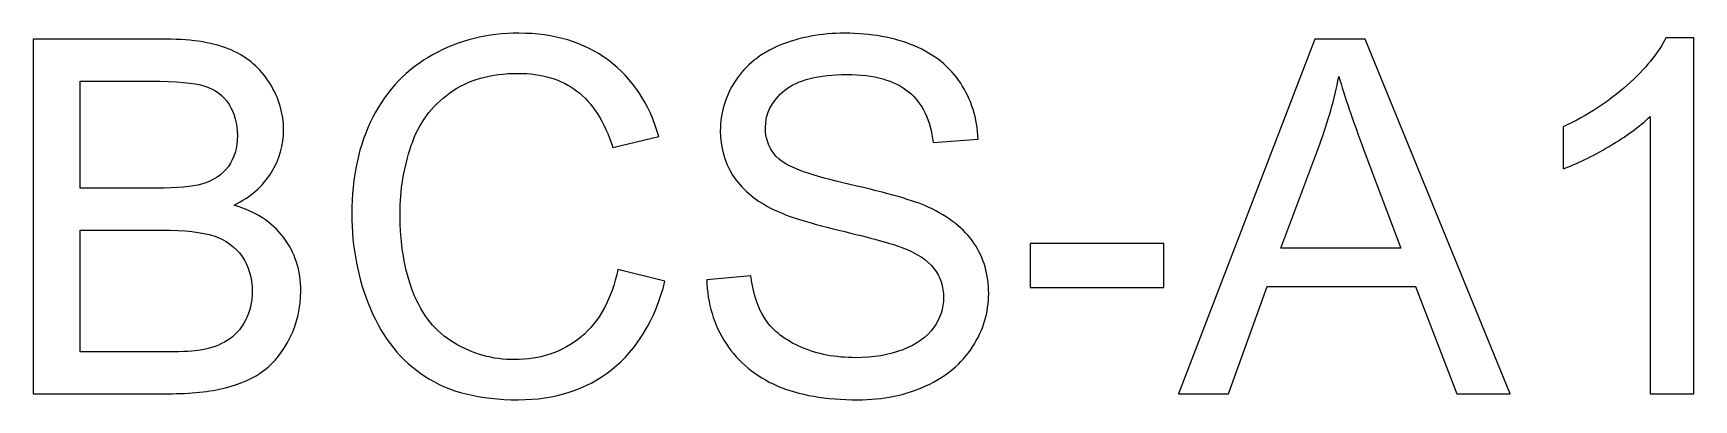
# Model space of a CAD drawing. Header units: centimetres. Extents: x -10.6 to 11.8, y -10.5 to 10.6.
# Drawn here: x -8.787 to -7.484, y -1.456 to -1.169 of the extents above; entities that cross this region are included whole.
import ezdxf

# ---------------------------------------------------------------- set-up
doc = ezdxf.new("R2010")
doc.units = ezdxf.units.CM
doc.header["$MEASUREMENT"] = 0
doc.layers.add('Livello 1', color=7, linetype='Continuous')

msp = doc.modelspace()

# ---------------------------------------------------------------- linework, layer by layer
at = {"layer": 'Livello 1', "color": 7}
for points, knots in [([(-8.328, -1.35418), (-8.328, -1.35418), (-8.29119, -1.36349), (-8.29119, -1.36349), (-8.29119, -1.36349), (-8.29889, -1.39363), (-8.3128, -1.41665), (-8.33278, -1.43257), (-8.33278, -1.43257), (-8.35283, -1.44841), (-8.37728, -1.4563), (-8.40625, -1.4563), (-8.40625, -1.4563), (-8.4362, -1.4563), (-8.46052, -1.45022), (-8.47927, -1.43806), (-8.47927, -1.43806), (-8.49803, -1.42584), (-8.51232, -1.40818), (-8.52209, -1.38509), (-8.52209, -1.38509), (-8.53186, -1.36194), (-8.53677, -1.3371), (-8.53677, -1.31058), (-8.53677, -1.31058), (-8.53677, -1.28167), (-8.53127, -1.25645), (-8.52021, -1.23491), (-8.52021, -1.23491), (-8.50915, -1.21338), (-8.49344, -1.19701), (-8.473, -1.18582), (-8.473, -1.18582), (-8.45263, -1.17463), (-8.43018, -1.16907), (-8.40567, -1.16907), (-8.40567, -1.16907), (-8.37786, -1.16907), (-8.35451, -1.17612), (-8.33556, -1.19029), (-8.33556, -1.19029), (-8.31661, -1.20445), (-8.30342, -1.22431), (-8.29598, -1.24998), (-8.29598, -1.24998), (-8.29598, -1.24998), (-8.33213, -1.25852), (-8.33213, -1.25852), (-8.33213, -1.25852), (-8.3386, -1.23828), (-8.34792, -1.22359), (-8.3602, -1.21435), (-8.3602, -1.21435), (-8.37243, -1.2051), (-8.38782, -1.20051), (-8.40645, -1.20051), (-8.40645, -1.20051), (-8.42779, -1.20051), (-8.44558, -1.20561), (-8.45994, -1.21583), (-8.45994, -1.21583), (-8.47429, -1.22612), (-8.48438, -1.23983), (-8.49014, -1.2571), (-8.49014, -1.2571), (-8.49596, -1.2743), (-8.49887, -1.29209), (-8.49887, -1.31039), (-8.49887, -1.31039), (-8.49887, -1.33406), (-8.49544, -1.35463), (-8.48859, -1.37229), (-8.48859, -1.37229), (-8.48167, -1.38988), (-8.471, -1.40307), (-8.45644, -1.4118), (-8.45644, -1.4118), (-8.44189, -1.42054), (-8.42617, -1.42487), (-8.40923, -1.42487), (-8.40923, -1.42487), (-8.38866, -1.42487), (-8.37126, -1.41892), (-8.35697, -1.40708), (-8.35697, -1.40708), (-8.34268, -1.39518), (-8.33304, -1.37753), (-8.328, -1.35418)], [0, 0, 0, 0, 0.0454545, 0.0454545, 0.0454545, 0.0454545, 0.0909091, 0.0909091, 0.0909091, 0.0909091, 0.1363636, 0.1363636, 0.1363636, 0.1363636, 0.1818182, 0.1818182, 0.1818182, 0.1818182, 0.2272727, 0.2272727, 0.2272727, 0.2272727, 0.2727273, 0.2727273, 0.2727273, 0.2727273, 0.3181818, 0.3181818, 0.3181818, 0.3181818, 0.3636364, 0.3636364, 0.3636364, 0.3636364, 0.4090909, 0.4090909, 0.4090909, 0.4090909, 0.4545455, 0.4545455, 0.4545455, 0.4545455, 0.5, 0.5, 0.5, 0.5, 0.5454545, 0.5454545, 0.5454545, 0.5454545, 0.5909091, 0.5909091, 0.5909091, 0.5909091, 0.6363636, 0.6363636, 0.6363636, 0.6363636, 0.6818182, 0.6818182, 0.6818182, 0.6818182, 0.7272727, 0.7272727, 0.7272727, 0.7272727, 0.7727273, 0.7727273, 0.7727273, 0.7727273, 0.8181818, 0.8181818, 0.8181818, 0.8181818, 0.8636364, 0.8636364, 0.8636364, 0.8636364, 0.9090909, 0.9090909, 0.9090909, 0.9090909, 0.9545455, 0.9545455, 0.9545455, 0.9545455, 1, 1, 1, 1]), ([(-8.25841, -1.36233), (-8.25841, -1.36233), (-8.22374, -1.35929), (-8.22374, -1.35929), (-8.22374, -1.35929), (-8.22212, -1.37319), (-8.21831, -1.38457), (-8.21229, -1.3935), (-8.21229, -1.3935), (-8.20628, -1.40243), (-8.19696, -1.4096), (-8.18435, -1.4151), (-8.18435, -1.4151), (-8.17174, -1.4206), (-8.15751, -1.42332), (-8.14173, -1.42332), (-8.14173, -1.42332), (-8.1277, -1.42332), (-8.11534, -1.42125), (-8.10461, -1.41711), (-8.10461, -1.41711), (-8.09387, -1.4129), (-8.08585, -1.40721), (-8.08061, -1.39997), (-8.08061, -1.39997), (-8.07537, -1.39266), (-8.07272, -1.38477), (-8.07272, -1.37617), (-8.07272, -1.37617), (-8.07272, -1.36744), (-8.07524, -1.35987), (-8.08035, -1.35334), (-8.08035, -1.35334), (-8.0854, -1.3468), (-8.09374, -1.34137), (-8.10532, -1.33697), (-8.10532, -1.33697), (-8.11282, -1.33406), (-8.12925, -1.32954), (-8.1548, -1.32339), (-8.1548, -1.32339), (-8.18028, -1.31725), (-8.19819, -1.31149), (-8.20841, -1.30606), (-8.20841, -1.30606), (-8.22167, -1.29914), (-8.23157, -1.29047), (-8.2381, -1.28019), (-8.2381, -1.28019), (-8.24457, -1.2699), (-8.2478, -1.25839), (-8.2478, -1.24558), (-8.2478, -1.24558), (-8.2478, -1.23161), (-8.24386, -1.21849), (-8.2359, -1.20633), (-8.2359, -1.20633), (-8.22794, -1.1941), (-8.2163, -1.18485), (-8.20104, -1.17852), (-8.20104, -1.17852), (-8.18571, -1.17224), (-8.16877, -1.16907), (-8.15007, -1.16907), (-8.15007, -1.16907), (-8.12944, -1.16907), (-8.11133, -1.17237), (-8.09555, -1.17903), (-8.09555, -1.17903), (-8.07984, -1.18563), (-8.06774, -1.1954), (-8.05927, -1.20827), (-8.05927, -1.20827), (-8.05086, -1.22114), (-8.04627, -1.23575), (-8.04562, -1.25205), (-8.04562, -1.25205), (-8.04562, -1.25205), (-8.08087, -1.2547), (-8.08087, -1.2547), (-8.08087, -1.2547), (-8.08281, -1.23718), (-8.08921, -1.22385), (-8.10014, -1.21493), (-8.10014, -1.21493), (-8.11107, -1.20594), (-8.12718, -1.20148), (-8.14852, -1.20148), (-8.14852, -1.20148), (-8.17077, -1.20148), (-8.18694, -1.20555), (-8.19716, -1.2137), (-8.19716, -1.2137), (-8.20731, -1.22185), (-8.21242, -1.23168), (-8.21242, -1.24313), (-8.21242, -1.24313), (-8.21242, -1.25315), (-8.2088, -1.26137), (-8.20162, -1.26777), (-8.20162, -1.26777), (-8.19451, -1.27424), (-8.17607, -1.28083), (-8.14619, -1.28756), (-8.14619, -1.28756), (-8.11631, -1.29435), (-8.09581, -1.30024), (-8.08469, -1.30528), (-8.08469, -1.30528), (-8.06852, -1.31278), (-8.05655, -1.32223), (-8.04885, -1.33361), (-8.04885, -1.33361), (-8.04116, -1.34506), (-8.03734, -1.35825), (-8.03734, -1.37313), (-8.03734, -1.37313), (-8.03734, -1.38794), (-8.04155, -1.40184), (-8.05002, -1.41491), (-8.05002, -1.41491), (-8.05849, -1.42797), (-8.07065, -1.43813), (-8.0865, -1.44544), (-8.0865, -1.44544), (-8.10234, -1.45268), (-8.12019, -1.4563), (-8.13998, -1.4563), (-8.13998, -1.4563), (-8.16514, -1.4563), (-8.18623, -1.45268), (-8.20317, -1.44531), (-8.20317, -1.44531), (-8.22018, -1.438), (-8.23351, -1.427), (-8.24321, -1.41226), (-8.24321, -1.41226), (-8.25285, -1.39757), (-8.25795, -1.38089), (-8.25841, -1.36233)], [0, 0, 0, 0, 0.0285714, 0.0285714, 0.0285714, 0.0285714, 0.0571429, 0.0571429, 0.0571429, 0.0571429, 0.0857143, 0.0857143, 0.0857143, 0.0857143, 0.1142857, 0.1142857, 0.1142857, 0.1142857, 0.1428571, 0.1428571, 0.1428571, 0.1428571, 0.1714286, 0.1714286, 0.1714286, 0.1714286, 0.2, 0.2, 0.2, 0.2, 0.2285714, 0.2285714, 0.2285714, 0.2285714, 0.2571429, 0.2571429, 0.2571429, 0.2571429, 0.2857143, 0.2857143, 0.2857143, 0.2857143, 0.3142857, 0.3142857, 0.3142857, 0.3142857, 0.3428571, 0.3428571, 0.3428571, 0.3428571, 0.3714286, 0.3714286, 0.3714286, 0.3714286, 0.4, 0.4, 0.4, 0.4, 0.4285714, 0.4285714, 0.4285714, 0.4285714, 0.4571429, 0.4571429, 0.4571429, 0.4571429, 0.4857143, 0.4857143, 0.4857143, 0.4857143, 0.5142857, 0.5142857, 0.5142857, 0.5142857, 0.5428571, 0.5428571, 0.5428571, 0.5428571, 0.5714286, 0.5714286, 0.5714286, 0.5714286, 0.6, 0.6, 0.6, 0.6, 0.6285714, 0.6285714, 0.6285714, 0.6285714, 0.6571429, 0.6571429, 0.6571429, 0.6571429, 0.6857143, 0.6857143, 0.6857143, 0.6857143, 0.7142857, 0.7142857, 0.7142857, 0.7142857, 0.7428571, 0.7428571, 0.7428571, 0.7428571, 0.7714286, 0.7714286, 0.7714286, 0.7714286, 0.8, 0.8, 0.8, 0.8, 0.8285714, 0.8285714, 0.8285714, 0.8285714, 0.8571429, 0.8571429, 0.8571429, 0.8571429, 0.8857143, 0.8857143, 0.8857143, 0.8857143, 0.9142857, 0.9142857, 0.9142857, 0.9142857, 0.9428571, 0.9428571, 0.9428571, 0.9428571, 0.9714286, 0.9714286, 0.9714286, 0.9714286, 1, 1, 1, 1]), ([(-8.78656, -1.45158), (-8.78656, -1.45158), (-8.78656, -1.17379), (-8.78656, -1.17379), (-8.78656, -1.17379), (-8.78656, -1.17379), (-8.6823, -1.17379), (-8.6823, -1.17379), (-8.6823, -1.17379), (-8.66108, -1.17379), (-8.64407, -1.17664), (-8.63127, -1.1822), (-8.63127, -1.1822), (-8.6184, -1.18783), (-8.60837, -1.1965), (-8.60113, -1.2082), (-8.60113, -1.2082), (-8.59389, -1.21984), (-8.5902, -1.23207), (-8.5902, -1.24487), (-8.5902, -1.24487), (-8.5902, -1.25671), (-8.59343, -1.2679), (-8.5999, -1.27838), (-8.5999, -1.27838), (-8.6063, -1.28885), (-8.61607, -1.29733), (-8.62907, -1.30379), (-8.62907, -1.30379), (-8.61225, -1.30871), (-8.59938, -1.31712), (-8.59033, -1.32895), (-8.59033, -1.32895), (-8.58127, -1.34085), (-8.57675, -1.35489), (-8.57675, -1.37106), (-8.57675, -1.37106), (-8.57675, -1.38406), (-8.57953, -1.39615), (-8.58502, -1.40734), (-8.58502, -1.40734), (-8.59052, -1.41853), (-8.59731, -1.42713), (-8.6054, -1.43321), (-8.6054, -1.43321), (-8.61348, -1.43929), (-8.62364, -1.44382), (-8.6358, -1.44692), (-8.6358, -1.44692), (-8.64795, -1.45003), (-8.6629, -1.45158), (-8.68062, -1.45158), (-8.68062, -1.45158), (-8.68062, -1.45158), (-8.78656, -1.45158), (-8.78656, -1.45158)], [0, 0, 0, 0, 0.0714286, 0.0714286, 0.0714286, 0.0714286, 0.1428571, 0.1428571, 0.1428571, 0.1428571, 0.2142857, 0.2142857, 0.2142857, 0.2142857, 0.2857143, 0.2857143, 0.2857143, 0.2857143, 0.3571429, 0.3571429, 0.3571429, 0.3571429, 0.4285714, 0.4285714, 0.4285714, 0.4285714, 0.5, 0.5, 0.5, 0.5, 0.5714286, 0.5714286, 0.5714286, 0.5714286, 0.6428571, 0.6428571, 0.6428571, 0.6428571, 0.7142857, 0.7142857, 0.7142857, 0.7142857, 0.7857143, 0.7857143, 0.7857143, 0.7857143, 0.8571429, 0.8571429, 0.8571429, 0.8571429, 0.9285714, 0.9285714, 0.9285714, 0.9285714, 1, 1, 1, 1]), ([(-7.88839, -1.45158), (-7.88839, -1.45158), (-7.78168, -1.17379), (-7.78168, -1.17379), (-7.78168, -1.17379), (-7.78168, -1.17379), (-7.74209, -1.17379), (-7.74209, -1.17379), (-7.74209, -1.17379), (-7.74209, -1.17379), (-7.62839, -1.45158), (-7.62839, -1.45158), (-7.62839, -1.45158), (-7.62839, -1.45158), (-7.6703, -1.45158), (-7.6703, -1.45158), (-7.6703, -1.45158), (-7.6703, -1.45158), (-7.70271, -1.36744), (-7.70271, -1.36744), (-7.70271, -1.36744), (-7.70271, -1.36744), (-7.81886, -1.36744), (-7.81886, -1.36744), (-7.81886, -1.36744), (-7.81886, -1.36744), (-7.84933, -1.45158), (-7.84933, -1.45158), (-7.84933, -1.45158), (-7.84933, -1.45158), (-7.88839, -1.45158), (-7.88839, -1.45158)], [0, 0, 0, 0, 0.125, 0.125, 0.125, 0.125, 0.25, 0.25, 0.25, 0.25, 0.375, 0.375, 0.375, 0.375, 0.5, 0.5, 0.5, 0.5, 0.625, 0.625, 0.625, 0.625, 0.75, 0.75, 0.75, 0.75, 0.875, 0.875, 0.875, 0.875, 1, 1, 1, 1]), ([(-7.48442, -1.45158), (-7.48442, -1.45158), (-7.5185, -1.45158), (-7.5185, -1.45158), (-7.5185, -1.45158), (-7.5185, -1.45158), (-7.5185, -1.23427), (-7.5185, -1.23427), (-7.5185, -1.23427), (-7.52672, -1.24209), (-7.53745, -1.24992), (-7.55078, -1.25774), (-7.55078, -1.25774), (-7.56416, -1.26557), (-7.57613, -1.27146), (-7.58674, -1.27534), (-7.58674, -1.27534), (-7.58674, -1.27534), (-7.58674, -1.24242), (-7.58674, -1.24242), (-7.58674, -1.24242), (-7.56766, -1.23343), (-7.55097, -1.22256), (-7.53668, -1.20982), (-7.53668, -1.20982), (-7.52245, -1.19701), (-7.51229, -1.18466), (-7.50634, -1.17263), (-7.50634, -1.17263), (-7.50634, -1.17263), (-7.48442, -1.17263), (-7.48442, -1.17263), (-7.48442, -1.17263), (-7.48442, -1.17263), (-7.48442, -1.45158), (-7.48442, -1.45158)], [0, 0, 0, 0, 0.1111111, 0.1111111, 0.1111111, 0.1111111, 0.2222222, 0.2222222, 0.2222222, 0.2222222, 0.3333333, 0.3333333, 0.3333333, 0.3333333, 0.4444444, 0.4444444, 0.4444444, 0.4444444, 0.5555556, 0.5555556, 0.5555556, 0.5555556, 0.6666667, 0.6666667, 0.6666667, 0.6666667, 0.7777778, 0.7777778, 0.7777778, 0.7777778, 0.8888889, 0.8888889, 0.8888889, 0.8888889, 1, 1, 1, 1]), ([(-8.74976, -1.29054), (-8.74976, -1.29054), (-8.68967, -1.29054), (-8.68967, -1.29054), (-8.68967, -1.29054), (-8.67344, -1.29054), (-8.66173, -1.28944), (-8.65462, -1.2873), (-8.65462, -1.2873), (-8.6453, -1.28452), (-8.63825, -1.27993), (-8.63353, -1.27346), (-8.63353, -1.27346), (-8.62881, -1.26699), (-8.62642, -1.25891), (-8.62642, -1.24921), (-8.62642, -1.24921), (-8.62642, -1.24002), (-8.62862, -1.23187), (-8.63301, -1.22489), (-8.63301, -1.22489), (-8.63748, -1.21784), (-8.64382, -1.21305), (-8.65196, -1.21047), (-8.65196, -1.21047), (-8.66018, -1.20788), (-8.67428, -1.20658), (-8.69426, -1.20658), (-8.69426, -1.20658), (-8.69426, -1.20658), (-8.74976, -1.20658), (-8.74976, -1.20658), (-8.74976, -1.20658), (-8.74976, -1.20658), (-8.74976, -1.29054), (-8.74976, -1.29054)], [0, 0, 0, 0, 0.1111111, 0.1111111, 0.1111111, 0.1111111, 0.2222222, 0.2222222, 0.2222222, 0.2222222, 0.3333333, 0.3333333, 0.3333333, 0.3333333, 0.4444444, 0.4444444, 0.4444444, 0.4444444, 0.5555556, 0.5555556, 0.5555556, 0.5555556, 0.6666667, 0.6666667, 0.6666667, 0.6666667, 0.7777778, 0.7777778, 0.7777778, 0.7777778, 0.8888889, 0.8888889, 0.8888889, 0.8888889, 1, 1, 1, 1]), ([(-7.80826, -1.33749), (-7.80826, -1.33749), (-7.71402, -1.33749), (-7.71402, -1.33749), (-7.71402, -1.33749), (-7.71402, -1.33749), (-7.74306, -1.26059), (-7.74306, -1.26059), (-7.74306, -1.26059), (-7.75186, -1.23724), (-7.75846, -1.21803), (-7.76273, -1.20296), (-7.76273, -1.20296), (-7.76628, -1.22081), (-7.77126, -1.23847), (-7.77773, -1.25606), (-7.77773, -1.25606), (-7.77773, -1.25606), (-7.80826, -1.33749), (-7.80826, -1.33749)], [0, 0, 0, 0, 0.2, 0.2, 0.2, 0.2, 0.4, 0.4, 0.4, 0.4, 0.6, 0.6, 0.6, 0.6, 0.8, 0.8, 0.8, 0.8, 1, 1, 1, 1]), ([(-8.74976, -1.41879), (-8.74976, -1.41879), (-8.68062, -1.41879), (-8.68062, -1.41879), (-8.68062, -1.41879), (-8.66872, -1.41879), (-8.66037, -1.41834), (-8.65559, -1.4175), (-8.65559, -1.4175), (-8.64711, -1.41594), (-8.64006, -1.41342), (-8.63437, -1.40986), (-8.63437, -1.40986), (-8.62868, -1.40637), (-8.62402, -1.4012), (-8.62034, -1.39447), (-8.62034, -1.39447), (-8.61672, -1.38768), (-8.61484, -1.37992), (-8.61484, -1.37106), (-8.61484, -1.37106), (-8.61484, -1.36071), (-8.61749, -1.35172), (-8.6228, -1.34402), (-8.6228, -1.34402), (-8.6281, -1.33639), (-8.63547, -1.33102), (-8.64492, -1.32792), (-8.64492, -1.32792), (-8.65429, -1.32488), (-8.66788, -1.32333), (-8.68553, -1.32333), (-8.68553, -1.32333), (-8.68553, -1.32333), (-8.74976, -1.32333), (-8.74976, -1.32333), (-8.74976, -1.32333), (-8.74976, -1.32333), (-8.74976, -1.41879), (-8.74976, -1.41879)], [0, 0, 0, 0, 0.1, 0.1, 0.1, 0.1, 0.2, 0.2, 0.2, 0.2, 0.3, 0.3, 0.3, 0.3, 0.4, 0.4, 0.4, 0.4, 0.5, 0.5, 0.5, 0.5, 0.6, 0.6, 0.6, 0.6, 0.7, 0.7, 0.7, 0.7, 0.8, 0.8, 0.8, 0.8, 0.9, 0.9, 0.9, 0.9, 1, 1, 1, 1]), ([(-8.00474, -1.36821), (-8.00474, -1.36821), (-8.00474, -1.33393), (-8.00474, -1.33393), (-8.00474, -1.33393), (-8.00474, -1.33393), (-7.8999, -1.33393), (-7.8999, -1.33393), (-7.8999, -1.33393), (-7.8999, -1.33393), (-7.8999, -1.36821), (-7.8999, -1.36821), (-7.8999, -1.36821), (-7.8999, -1.36821), (-8.00474, -1.36821), (-8.00474, -1.36821)], [0, 0, 0, 0, 0.25, 0.25, 0.25, 0.25, 0.5, 0.5, 0.5, 0.5, 0.75, 0.75, 0.75, 0.75, 1, 1, 1, 1])]:
    msp.add_open_spline(points, degree=3, knots=knots, dxfattribs=at)
at = {"layer": 'Livello 1', "color": 250, "lineweight": 9}
for points, knots in [([(-8.328, -1.35418), (-8.328, -1.35418), (-8.29119, -1.36349), (-8.29119, -1.36349), (-8.29119, -1.36349), (-8.29889, -1.39363), (-8.3128, -1.41665), (-8.33278, -1.43257), (-8.33278, -1.43257), (-8.35283, -1.44841), (-8.37728, -1.4563), (-8.40625, -1.4563), (-8.40625, -1.4563), (-8.4362, -1.4563), (-8.46052, -1.45022), (-8.47927, -1.43806), (-8.47927, -1.43806), (-8.49803, -1.42584), (-8.51232, -1.40818), (-8.52209, -1.38509), (-8.52209, -1.38509), (-8.53186, -1.36194), (-8.53677, -1.3371), (-8.53677, -1.31058), (-8.53677, -1.31058), (-8.53677, -1.28167), (-8.53127, -1.25645), (-8.52021, -1.23491), (-8.52021, -1.23491), (-8.50915, -1.21338), (-8.49344, -1.19701), (-8.473, -1.18582), (-8.473, -1.18582), (-8.45263, -1.17463), (-8.43018, -1.16907), (-8.40567, -1.16907), (-8.40567, -1.16907), (-8.37786, -1.16907), (-8.35451, -1.17612), (-8.33556, -1.19029), (-8.33556, -1.19029), (-8.31661, -1.20445), (-8.30342, -1.22431), (-8.29598, -1.24998), (-8.29598, -1.24998), (-8.29598, -1.24998), (-8.33213, -1.25852), (-8.33213, -1.25852), (-8.33213, -1.25852), (-8.3386, -1.23828), (-8.34792, -1.22359), (-8.3602, -1.21435), (-8.3602, -1.21435), (-8.37243, -1.2051), (-8.38782, -1.20051), (-8.40645, -1.20051), (-8.40645, -1.20051), (-8.42779, -1.20051), (-8.44558, -1.20561), (-8.45994, -1.21583), (-8.45994, -1.21583), (-8.47429, -1.22612), (-8.48438, -1.23983), (-8.49014, -1.2571), (-8.49014, -1.2571), (-8.49596, -1.2743), (-8.49887, -1.29209), (-8.49887, -1.31039), (-8.49887, -1.31039), (-8.49887, -1.33406), (-8.49544, -1.35463), (-8.48859, -1.37229), (-8.48859, -1.37229), (-8.48167, -1.38988), (-8.471, -1.40307), (-8.45644, -1.4118), (-8.45644, -1.4118), (-8.44189, -1.42054), (-8.42617, -1.42487), (-8.40923, -1.42487), (-8.40923, -1.42487), (-8.38866, -1.42487), (-8.37126, -1.41892), (-8.35697, -1.40708), (-8.35697, -1.40708), (-8.34268, -1.39518), (-8.33304, -1.37753), (-8.328, -1.35418)], [0, 0, 0, 0, 0.0454545, 0.0454545, 0.0454545, 0.0454545, 0.0909091, 0.0909091, 0.0909091, 0.0909091, 0.1363636, 0.1363636, 0.1363636, 0.1363636, 0.1818182, 0.1818182, 0.1818182, 0.1818182, 0.2272727, 0.2272727, 0.2272727, 0.2272727, 0.2727273, 0.2727273, 0.2727273, 0.2727273, 0.3181818, 0.3181818, 0.3181818, 0.3181818, 0.3636364, 0.3636364, 0.3636364, 0.3636364, 0.4090909, 0.4090909, 0.4090909, 0.4090909, 0.4545455, 0.4545455, 0.4545455, 0.4545455, 0.5, 0.5, 0.5, 0.5, 0.5454545, 0.5454545, 0.5454545, 0.5454545, 0.5909091, 0.5909091, 0.5909091, 0.5909091, 0.6363636, 0.6363636, 0.6363636, 0.6363636, 0.6818182, 0.6818182, 0.6818182, 0.6818182, 0.7272727, 0.7272727, 0.7272727, 0.7272727, 0.7727273, 0.7727273, 0.7727273, 0.7727273, 0.8181818, 0.8181818, 0.8181818, 0.8181818, 0.8636364, 0.8636364, 0.8636364, 0.8636364, 0.9090909, 0.9090909, 0.9090909, 0.9090909, 0.9545455, 0.9545455, 0.9545455, 0.9545455, 1, 1, 1, 1]), ([(-8.328, -1.35418), (-8.328, -1.35418), (-8.29119, -1.36349), (-8.29119, -1.36349), (-8.29119, -1.36349), (-8.29889, -1.39363), (-8.3128, -1.41665), (-8.33278, -1.43257), (-8.33278, -1.43257), (-8.35283, -1.44841), (-8.37728, -1.4563), (-8.40625, -1.4563), (-8.40625, -1.4563), (-8.4362, -1.4563), (-8.46052, -1.45022), (-8.47927, -1.43806), (-8.47927, -1.43806), (-8.49803, -1.42584), (-8.51232, -1.40818), (-8.52209, -1.38509), (-8.52209, -1.38509), (-8.53186, -1.36194), (-8.53677, -1.3371), (-8.53677, -1.31058), (-8.53677, -1.31058), (-8.53677, -1.28167), (-8.53127, -1.25645), (-8.52021, -1.23491), (-8.52021, -1.23491), (-8.50915, -1.21338), (-8.49344, -1.19701), (-8.473, -1.18582), (-8.473, -1.18582), (-8.45263, -1.17463), (-8.43018, -1.16907), (-8.40567, -1.16907), (-8.40567, -1.16907), (-8.37786, -1.16907), (-8.35451, -1.17612), (-8.33556, -1.19029), (-8.33556, -1.19029), (-8.31661, -1.20445), (-8.30342, -1.22431), (-8.29598, -1.24998), (-8.29598, -1.24998), (-8.29598, -1.24998), (-8.33213, -1.25852), (-8.33213, -1.25852), (-8.33213, -1.25852), (-8.3386, -1.23828), (-8.34792, -1.22359), (-8.3602, -1.21435), (-8.3602, -1.21435), (-8.37243, -1.2051), (-8.38782, -1.20051), (-8.40645, -1.20051), (-8.40645, -1.20051), (-8.42779, -1.20051), (-8.44558, -1.20561), (-8.45994, -1.21583), (-8.45994, -1.21583), (-8.47429, -1.22612), (-8.48438, -1.23983), (-8.49014, -1.2571), (-8.49014, -1.2571), (-8.49596, -1.2743), (-8.49887, -1.29209), (-8.49887, -1.31039), (-8.49887, -1.31039), (-8.49887, -1.33406), (-8.49544, -1.35463), (-8.48859, -1.37229), (-8.48859, -1.37229), (-8.48167, -1.38988), (-8.471, -1.40307), (-8.45644, -1.4118), (-8.45644, -1.4118), (-8.44189, -1.42054), (-8.42617, -1.42487), (-8.40923, -1.42487), (-8.40923, -1.42487), (-8.38866, -1.42487), (-8.37126, -1.41892), (-8.35697, -1.40708), (-8.35697, -1.40708), (-8.34268, -1.39518), (-8.33304, -1.37753), (-8.328, -1.35418)], [0, 0, 0, 0, 0.0454545, 0.0454545, 0.0454545, 0.0454545, 0.0909091, 0.0909091, 0.0909091, 0.0909091, 0.1363636, 0.1363636, 0.1363636, 0.1363636, 0.1818182, 0.1818182, 0.1818182, 0.1818182, 0.2272727, 0.2272727, 0.2272727, 0.2272727, 0.2727273, 0.2727273, 0.2727273, 0.2727273, 0.3181818, 0.3181818, 0.3181818, 0.3181818, 0.3636364, 0.3636364, 0.3636364, 0.3636364, 0.4090909, 0.4090909, 0.4090909, 0.4090909, 0.4545455, 0.4545455, 0.4545455, 0.4545455, 0.5, 0.5, 0.5, 0.5, 0.5454545, 0.5454545, 0.5454545, 0.5454545, 0.5909091, 0.5909091, 0.5909091, 0.5909091, 0.6363636, 0.6363636, 0.6363636, 0.6363636, 0.6818182, 0.6818182, 0.6818182, 0.6818182, 0.7272727, 0.7272727, 0.7272727, 0.7272727, 0.7727273, 0.7727273, 0.7727273, 0.7727273, 0.8181818, 0.8181818, 0.8181818, 0.8181818, 0.8636364, 0.8636364, 0.8636364, 0.8636364, 0.9090909, 0.9090909, 0.9090909, 0.9090909, 0.9545455, 0.9545455, 0.9545455, 0.9545455, 1, 1, 1, 1]), ([(-8.25841, -1.36233), (-8.25841, -1.36233), (-8.22374, -1.35929), (-8.22374, -1.35929), (-8.22374, -1.35929), (-8.22212, -1.37319), (-8.21831, -1.38457), (-8.21229, -1.3935), (-8.21229, -1.3935), (-8.20628, -1.40243), (-8.19696, -1.4096), (-8.18435, -1.4151), (-8.18435, -1.4151), (-8.17174, -1.4206), (-8.15751, -1.42332), (-8.14173, -1.42332), (-8.14173, -1.42332), (-8.1277, -1.42332), (-8.11534, -1.42125), (-8.10461, -1.41711), (-8.10461, -1.41711), (-8.09387, -1.4129), (-8.08585, -1.40721), (-8.08061, -1.39997), (-8.08061, -1.39997), (-8.07537, -1.39266), (-8.07272, -1.38477), (-8.07272, -1.37617), (-8.07272, -1.37617), (-8.07272, -1.36744), (-8.07524, -1.35987), (-8.08035, -1.35334), (-8.08035, -1.35334), (-8.0854, -1.3468), (-8.09374, -1.34137), (-8.10532, -1.33697), (-8.10532, -1.33697), (-8.11282, -1.33406), (-8.12925, -1.32954), (-8.1548, -1.32339), (-8.1548, -1.32339), (-8.18028, -1.31725), (-8.19819, -1.31149), (-8.20841, -1.30606), (-8.20841, -1.30606), (-8.22167, -1.29914), (-8.23157, -1.29047), (-8.2381, -1.28019), (-8.2381, -1.28019), (-8.24457, -1.2699), (-8.2478, -1.25839), (-8.2478, -1.24558), (-8.2478, -1.24558), (-8.2478, -1.23161), (-8.24386, -1.21849), (-8.2359, -1.20633), (-8.2359, -1.20633), (-8.22794, -1.1941), (-8.2163, -1.18485), (-8.20104, -1.17852), (-8.20104, -1.17852), (-8.18571, -1.17224), (-8.16877, -1.16907), (-8.15007, -1.16907), (-8.15007, -1.16907), (-8.12944, -1.16907), (-8.11133, -1.17237), (-8.09555, -1.17903), (-8.09555, -1.17903), (-8.07984, -1.18563), (-8.06774, -1.1954), (-8.05927, -1.20827), (-8.05927, -1.20827), (-8.05086, -1.22114), (-8.04627, -1.23575), (-8.04562, -1.25205), (-8.04562, -1.25205), (-8.04562, -1.25205), (-8.08087, -1.2547), (-8.08087, -1.2547), (-8.08087, -1.2547), (-8.08281, -1.23718), (-8.08921, -1.22385), (-8.10014, -1.21493), (-8.10014, -1.21493), (-8.11107, -1.20594), (-8.12718, -1.20148), (-8.14852, -1.20148), (-8.14852, -1.20148), (-8.17077, -1.20148), (-8.18694, -1.20555), (-8.19716, -1.2137), (-8.19716, -1.2137), (-8.20731, -1.22185), (-8.21242, -1.23168), (-8.21242, -1.24313), (-8.21242, -1.24313), (-8.21242, -1.25315), (-8.2088, -1.26137), (-8.20162, -1.26777), (-8.20162, -1.26777), (-8.19451, -1.27424), (-8.17607, -1.28083), (-8.14619, -1.28756), (-8.14619, -1.28756), (-8.11631, -1.29435), (-8.09581, -1.30024), (-8.08469, -1.30528), (-8.08469, -1.30528), (-8.06852, -1.31278), (-8.05655, -1.32223), (-8.04885, -1.33361), (-8.04885, -1.33361), (-8.04116, -1.34506), (-8.03734, -1.35825), (-8.03734, -1.37313), (-8.03734, -1.37313), (-8.03734, -1.38794), (-8.04155, -1.40184), (-8.05002, -1.41491), (-8.05002, -1.41491), (-8.05849, -1.42797), (-8.07065, -1.43813), (-8.0865, -1.44544), (-8.0865, -1.44544), (-8.10234, -1.45268), (-8.12019, -1.4563), (-8.13998, -1.4563), (-8.13998, -1.4563), (-8.16514, -1.4563), (-8.18623, -1.45268), (-8.20317, -1.44531), (-8.20317, -1.44531), (-8.22018, -1.438), (-8.23351, -1.427), (-8.24321, -1.41226), (-8.24321, -1.41226), (-8.25285, -1.39757), (-8.25795, -1.38089), (-8.25841, -1.36233)], [0, 0, 0, 0, 0.0285714, 0.0285714, 0.0285714, 0.0285714, 0.0571429, 0.0571429, 0.0571429, 0.0571429, 0.0857143, 0.0857143, 0.0857143, 0.0857143, 0.1142857, 0.1142857, 0.1142857, 0.1142857, 0.1428571, 0.1428571, 0.1428571, 0.1428571, 0.1714286, 0.1714286, 0.1714286, 0.1714286, 0.2, 0.2, 0.2, 0.2, 0.2285714, 0.2285714, 0.2285714, 0.2285714, 0.2571429, 0.2571429, 0.2571429, 0.2571429, 0.2857143, 0.2857143, 0.2857143, 0.2857143, 0.3142857, 0.3142857, 0.3142857, 0.3142857, 0.3428571, 0.3428571, 0.3428571, 0.3428571, 0.3714286, 0.3714286, 0.3714286, 0.3714286, 0.4, 0.4, 0.4, 0.4, 0.4285714, 0.4285714, 0.4285714, 0.4285714, 0.4571429, 0.4571429, 0.4571429, 0.4571429, 0.4857143, 0.4857143, 0.4857143, 0.4857143, 0.5142857, 0.5142857, 0.5142857, 0.5142857, 0.5428571, 0.5428571, 0.5428571, 0.5428571, 0.5714286, 0.5714286, 0.5714286, 0.5714286, 0.6, 0.6, 0.6, 0.6, 0.6285714, 0.6285714, 0.6285714, 0.6285714, 0.6571429, 0.6571429, 0.6571429, 0.6571429, 0.6857143, 0.6857143, 0.6857143, 0.6857143, 0.7142857, 0.7142857, 0.7142857, 0.7142857, 0.7428571, 0.7428571, 0.7428571, 0.7428571, 0.7714286, 0.7714286, 0.7714286, 0.7714286, 0.8, 0.8, 0.8, 0.8, 0.8285714, 0.8285714, 0.8285714, 0.8285714, 0.8571429, 0.8571429, 0.8571429, 0.8571429, 0.8857143, 0.8857143, 0.8857143, 0.8857143, 0.9142857, 0.9142857, 0.9142857, 0.9142857, 0.9428571, 0.9428571, 0.9428571, 0.9428571, 0.9714286, 0.9714286, 0.9714286, 0.9714286, 1, 1, 1, 1]), ([(-8.25841, -1.36233), (-8.25841, -1.36233), (-8.22374, -1.35929), (-8.22374, -1.35929), (-8.22374, -1.35929), (-8.22212, -1.37319), (-8.21831, -1.38457), (-8.21229, -1.3935), (-8.21229, -1.3935), (-8.20628, -1.40243), (-8.19696, -1.4096), (-8.18435, -1.4151), (-8.18435, -1.4151), (-8.17174, -1.4206), (-8.15751, -1.42332), (-8.14173, -1.42332), (-8.14173, -1.42332), (-8.1277, -1.42332), (-8.11534, -1.42125), (-8.10461, -1.41711), (-8.10461, -1.41711), (-8.09387, -1.4129), (-8.08585, -1.40721), (-8.08061, -1.39997), (-8.08061, -1.39997), (-8.07537, -1.39266), (-8.07272, -1.38477), (-8.07272, -1.37617), (-8.07272, -1.37617), (-8.07272, -1.36744), (-8.07524, -1.35987), (-8.08035, -1.35334), (-8.08035, -1.35334), (-8.0854, -1.3468), (-8.09374, -1.34137), (-8.10532, -1.33697), (-8.10532, -1.33697), (-8.11282, -1.33406), (-8.12925, -1.32954), (-8.1548, -1.32339), (-8.1548, -1.32339), (-8.18028, -1.31725), (-8.19819, -1.31149), (-8.20841, -1.30606), (-8.20841, -1.30606), (-8.22167, -1.29914), (-8.23157, -1.29047), (-8.2381, -1.28019), (-8.2381, -1.28019), (-8.24457, -1.2699), (-8.2478, -1.25839), (-8.2478, -1.24558), (-8.2478, -1.24558), (-8.2478, -1.23161), (-8.24386, -1.21849), (-8.2359, -1.20633), (-8.2359, -1.20633), (-8.22794, -1.1941), (-8.2163, -1.18485), (-8.20104, -1.17852), (-8.20104, -1.17852), (-8.18571, -1.17224), (-8.16877, -1.16907), (-8.15007, -1.16907), (-8.15007, -1.16907), (-8.12944, -1.16907), (-8.11133, -1.17237), (-8.09555, -1.17903), (-8.09555, -1.17903), (-8.07984, -1.18563), (-8.06774, -1.1954), (-8.05927, -1.20827), (-8.05927, -1.20827), (-8.05086, -1.22114), (-8.04627, -1.23575), (-8.04562, -1.25205), (-8.04562, -1.25205), (-8.04562, -1.25205), (-8.08087, -1.2547), (-8.08087, -1.2547), (-8.08087, -1.2547), (-8.08281, -1.23718), (-8.08921, -1.22385), (-8.10014, -1.21493), (-8.10014, -1.21493), (-8.11107, -1.20594), (-8.12718, -1.20148), (-8.14852, -1.20148), (-8.14852, -1.20148), (-8.17077, -1.20148), (-8.18694, -1.20555), (-8.19716, -1.2137), (-8.19716, -1.2137), (-8.20731, -1.22185), (-8.21242, -1.23168), (-8.21242, -1.24313), (-8.21242, -1.24313), (-8.21242, -1.25315), (-8.2088, -1.26137), (-8.20162, -1.26777), (-8.20162, -1.26777), (-8.19451, -1.27424), (-8.17607, -1.28083), (-8.14619, -1.28756), (-8.14619, -1.28756), (-8.11631, -1.29435), (-8.09581, -1.30024), (-8.08469, -1.30528), (-8.08469, -1.30528), (-8.06852, -1.31278), (-8.05655, -1.32223), (-8.04885, -1.33361), (-8.04885, -1.33361), (-8.04116, -1.34506), (-8.03734, -1.35825), (-8.03734, -1.37313), (-8.03734, -1.37313), (-8.03734, -1.38794), (-8.04155, -1.40184), (-8.05002, -1.41491), (-8.05002, -1.41491), (-8.05849, -1.42797), (-8.07065, -1.43813), (-8.0865, -1.44544), (-8.0865, -1.44544), (-8.10234, -1.45268), (-8.12019, -1.4563), (-8.13998, -1.4563), (-8.13998, -1.4563), (-8.16514, -1.4563), (-8.18623, -1.45268), (-8.20317, -1.44531), (-8.20317, -1.44531), (-8.22018, -1.438), (-8.23351, -1.427), (-8.24321, -1.41226), (-8.24321, -1.41226), (-8.25285, -1.39757), (-8.25795, -1.38089), (-8.25841, -1.36233)], [0, 0, 0, 0, 0.0285714, 0.0285714, 0.0285714, 0.0285714, 0.0571429, 0.0571429, 0.0571429, 0.0571429, 0.0857143, 0.0857143, 0.0857143, 0.0857143, 0.1142857, 0.1142857, 0.1142857, 0.1142857, 0.1428571, 0.1428571, 0.1428571, 0.1428571, 0.1714286, 0.1714286, 0.1714286, 0.1714286, 0.2, 0.2, 0.2, 0.2, 0.2285714, 0.2285714, 0.2285714, 0.2285714, 0.2571429, 0.2571429, 0.2571429, 0.2571429, 0.2857143, 0.2857143, 0.2857143, 0.2857143, 0.3142857, 0.3142857, 0.3142857, 0.3142857, 0.3428571, 0.3428571, 0.3428571, 0.3428571, 0.3714286, 0.3714286, 0.3714286, 0.3714286, 0.4, 0.4, 0.4, 0.4, 0.4285714, 0.4285714, 0.4285714, 0.4285714, 0.4571429, 0.4571429, 0.4571429, 0.4571429, 0.4857143, 0.4857143, 0.4857143, 0.4857143, 0.5142857, 0.5142857, 0.5142857, 0.5142857, 0.5428571, 0.5428571, 0.5428571, 0.5428571, 0.5714286, 0.5714286, 0.5714286, 0.5714286, 0.6, 0.6, 0.6, 0.6, 0.6285714, 0.6285714, 0.6285714, 0.6285714, 0.6571429, 0.6571429, 0.6571429, 0.6571429, 0.6857143, 0.6857143, 0.6857143, 0.6857143, 0.7142857, 0.7142857, 0.7142857, 0.7142857, 0.7428571, 0.7428571, 0.7428571, 0.7428571, 0.7714286, 0.7714286, 0.7714286, 0.7714286, 0.8, 0.8, 0.8, 0.8, 0.8285714, 0.8285714, 0.8285714, 0.8285714, 0.8571429, 0.8571429, 0.8571429, 0.8571429, 0.8857143, 0.8857143, 0.8857143, 0.8857143, 0.9142857, 0.9142857, 0.9142857, 0.9142857, 0.9428571, 0.9428571, 0.9428571, 0.9428571, 0.9714286, 0.9714286, 0.9714286, 0.9714286, 1, 1, 1, 1]), ([(-8.78656, -1.45158), (-8.78656, -1.45158), (-8.78656, -1.17379), (-8.78656, -1.17379), (-8.78656, -1.17379), (-8.78656, -1.17379), (-8.6823, -1.17379), (-8.6823, -1.17379), (-8.6823, -1.17379), (-8.66108, -1.17379), (-8.64407, -1.17664), (-8.63127, -1.1822), (-8.63127, -1.1822), (-8.6184, -1.18783), (-8.60837, -1.1965), (-8.60113, -1.2082), (-8.60113, -1.2082), (-8.59389, -1.21984), (-8.5902, -1.23207), (-8.5902, -1.24487), (-8.5902, -1.24487), (-8.5902, -1.25671), (-8.59343, -1.2679), (-8.5999, -1.27838), (-8.5999, -1.27838), (-8.6063, -1.28885), (-8.61607, -1.29733), (-8.62907, -1.30379), (-8.62907, -1.30379), (-8.61225, -1.30871), (-8.59938, -1.31712), (-8.59033, -1.32895), (-8.59033, -1.32895), (-8.58127, -1.34085), (-8.57675, -1.35489), (-8.57675, -1.37106), (-8.57675, -1.37106), (-8.57675, -1.38406), (-8.57953, -1.39615), (-8.58502, -1.40734), (-8.58502, -1.40734), (-8.59052, -1.41853), (-8.59731, -1.42713), (-8.6054, -1.43321), (-8.6054, -1.43321), (-8.61348, -1.43929), (-8.62364, -1.44382), (-8.6358, -1.44692), (-8.6358, -1.44692), (-8.64795, -1.45003), (-8.6629, -1.45158), (-8.68062, -1.45158), (-8.68062, -1.45158), (-8.68062, -1.45158), (-8.78656, -1.45158), (-8.78656, -1.45158)], [0, 0, 0, 0, 0.0714286, 0.0714286, 0.0714286, 0.0714286, 0.1428571, 0.1428571, 0.1428571, 0.1428571, 0.2142857, 0.2142857, 0.2142857, 0.2142857, 0.2857143, 0.2857143, 0.2857143, 0.2857143, 0.3571429, 0.3571429, 0.3571429, 0.3571429, 0.4285714, 0.4285714, 0.4285714, 0.4285714, 0.5, 0.5, 0.5, 0.5, 0.5714286, 0.5714286, 0.5714286, 0.5714286, 0.6428571, 0.6428571, 0.6428571, 0.6428571, 0.7142857, 0.7142857, 0.7142857, 0.7142857, 0.7857143, 0.7857143, 0.7857143, 0.7857143, 0.8571429, 0.8571429, 0.8571429, 0.8571429, 0.9285714, 0.9285714, 0.9285714, 0.9285714, 1, 1, 1, 1]), ([(-8.78656, -1.45158), (-8.78656, -1.45158), (-8.78656, -1.17379), (-8.78656, -1.17379), (-8.78656, -1.17379), (-8.78656, -1.17379), (-8.6823, -1.17379), (-8.6823, -1.17379), (-8.6823, -1.17379), (-8.66108, -1.17379), (-8.64407, -1.17664), (-8.63127, -1.1822), (-8.63127, -1.1822), (-8.6184, -1.18783), (-8.60837, -1.1965), (-8.60113, -1.2082), (-8.60113, -1.2082), (-8.59389, -1.21984), (-8.5902, -1.23207), (-8.5902, -1.24487), (-8.5902, -1.24487), (-8.5902, -1.25671), (-8.59343, -1.2679), (-8.5999, -1.27838), (-8.5999, -1.27838), (-8.6063, -1.28885), (-8.61607, -1.29733), (-8.62907, -1.30379), (-8.62907, -1.30379), (-8.61225, -1.30871), (-8.59938, -1.31712), (-8.59033, -1.32895), (-8.59033, -1.32895), (-8.58127, -1.34085), (-8.57675, -1.35489), (-8.57675, -1.37106), (-8.57675, -1.37106), (-8.57675, -1.38406), (-8.57953, -1.39615), (-8.58502, -1.40734), (-8.58502, -1.40734), (-8.59052, -1.41853), (-8.59731, -1.42713), (-8.6054, -1.43321), (-8.6054, -1.43321), (-8.61348, -1.43929), (-8.62364, -1.44382), (-8.6358, -1.44692), (-8.6358, -1.44692), (-8.64795, -1.45003), (-8.6629, -1.45158), (-8.68062, -1.45158), (-8.68062, -1.45158), (-8.68062, -1.45158), (-8.78656, -1.45158), (-8.78656, -1.45158)], [0, 0, 0, 0, 0.0714286, 0.0714286, 0.0714286, 0.0714286, 0.1428571, 0.1428571, 0.1428571, 0.1428571, 0.2142857, 0.2142857, 0.2142857, 0.2142857, 0.2857143, 0.2857143, 0.2857143, 0.2857143, 0.3571429, 0.3571429, 0.3571429, 0.3571429, 0.4285714, 0.4285714, 0.4285714, 0.4285714, 0.5, 0.5, 0.5, 0.5, 0.5714286, 0.5714286, 0.5714286, 0.5714286, 0.6428571, 0.6428571, 0.6428571, 0.6428571, 0.7142857, 0.7142857, 0.7142857, 0.7142857, 0.7857143, 0.7857143, 0.7857143, 0.7857143, 0.8571429, 0.8571429, 0.8571429, 0.8571429, 0.9285714, 0.9285714, 0.9285714, 0.9285714, 1, 1, 1, 1]), ([(-7.88839, -1.45158), (-7.88839, -1.45158), (-7.78168, -1.17379), (-7.78168, -1.17379), (-7.78168, -1.17379), (-7.78168, -1.17379), (-7.74209, -1.17379), (-7.74209, -1.17379), (-7.74209, -1.17379), (-7.74209, -1.17379), (-7.62839, -1.45158), (-7.62839, -1.45158), (-7.62839, -1.45158), (-7.62839, -1.45158), (-7.6703, -1.45158), (-7.6703, -1.45158), (-7.6703, -1.45158), (-7.6703, -1.45158), (-7.70271, -1.36744), (-7.70271, -1.36744), (-7.70271, -1.36744), (-7.70271, -1.36744), (-7.81886, -1.36744), (-7.81886, -1.36744), (-7.81886, -1.36744), (-7.81886, -1.36744), (-7.84933, -1.45158), (-7.84933, -1.45158), (-7.84933, -1.45158), (-7.84933, -1.45158), (-7.88839, -1.45158), (-7.88839, -1.45158)], [0, 0, 0, 0, 0.125, 0.125, 0.125, 0.125, 0.25, 0.25, 0.25, 0.25, 0.375, 0.375, 0.375, 0.375, 0.5, 0.5, 0.5, 0.5, 0.625, 0.625, 0.625, 0.625, 0.75, 0.75, 0.75, 0.75, 0.875, 0.875, 0.875, 0.875, 1, 1, 1, 1]), ([(-7.88839, -1.45158), (-7.88839, -1.45158), (-7.78168, -1.17379), (-7.78168, -1.17379), (-7.78168, -1.17379), (-7.78168, -1.17379), (-7.74209, -1.17379), (-7.74209, -1.17379), (-7.74209, -1.17379), (-7.74209, -1.17379), (-7.62839, -1.45158), (-7.62839, -1.45158), (-7.62839, -1.45158), (-7.62839, -1.45158), (-7.6703, -1.45158), (-7.6703, -1.45158), (-7.6703, -1.45158), (-7.6703, -1.45158), (-7.70271, -1.36744), (-7.70271, -1.36744), (-7.70271, -1.36744), (-7.70271, -1.36744), (-7.81886, -1.36744), (-7.81886, -1.36744), (-7.81886, -1.36744), (-7.81886, -1.36744), (-7.84933, -1.45158), (-7.84933, -1.45158), (-7.84933, -1.45158), (-7.84933, -1.45158), (-7.88839, -1.45158), (-7.88839, -1.45158)], [0, 0, 0, 0, 0.125, 0.125, 0.125, 0.125, 0.25, 0.25, 0.25, 0.25, 0.375, 0.375, 0.375, 0.375, 0.5, 0.5, 0.5, 0.5, 0.625, 0.625, 0.625, 0.625, 0.75, 0.75, 0.75, 0.75, 0.875, 0.875, 0.875, 0.875, 1, 1, 1, 1]), ([(-7.48442, -1.45158), (-7.48442, -1.45158), (-7.5185, -1.45158), (-7.5185, -1.45158), (-7.5185, -1.45158), (-7.5185, -1.45158), (-7.5185, -1.23427), (-7.5185, -1.23427), (-7.5185, -1.23427), (-7.52672, -1.24209), (-7.53745, -1.24992), (-7.55078, -1.25774), (-7.55078, -1.25774), (-7.56416, -1.26557), (-7.57613, -1.27146), (-7.58674, -1.27534), (-7.58674, -1.27534), (-7.58674, -1.27534), (-7.58674, -1.24242), (-7.58674, -1.24242), (-7.58674, -1.24242), (-7.56766, -1.23343), (-7.55097, -1.22256), (-7.53668, -1.20982), (-7.53668, -1.20982), (-7.52245, -1.19701), (-7.51229, -1.18466), (-7.50634, -1.17263), (-7.50634, -1.17263), (-7.50634, -1.17263), (-7.48442, -1.17263), (-7.48442, -1.17263), (-7.48442, -1.17263), (-7.48442, -1.17263), (-7.48442, -1.45158), (-7.48442, -1.45158)], [0, 0, 0, 0, 0.1111111, 0.1111111, 0.1111111, 0.1111111, 0.2222222, 0.2222222, 0.2222222, 0.2222222, 0.3333333, 0.3333333, 0.3333333, 0.3333333, 0.4444444, 0.4444444, 0.4444444, 0.4444444, 0.5555556, 0.5555556, 0.5555556, 0.5555556, 0.6666667, 0.6666667, 0.6666667, 0.6666667, 0.7777778, 0.7777778, 0.7777778, 0.7777778, 0.8888889, 0.8888889, 0.8888889, 0.8888889, 1, 1, 1, 1]), ([(-7.48442, -1.45158), (-7.48442, -1.45158), (-7.5185, -1.45158), (-7.5185, -1.45158), (-7.5185, -1.45158), (-7.5185, -1.45158), (-7.5185, -1.23427), (-7.5185, -1.23427), (-7.5185, -1.23427), (-7.52672, -1.24209), (-7.53745, -1.24992), (-7.55078, -1.25774), (-7.55078, -1.25774), (-7.56416, -1.26557), (-7.57613, -1.27146), (-7.58674, -1.27534), (-7.58674, -1.27534), (-7.58674, -1.27534), (-7.58674, -1.24242), (-7.58674, -1.24242), (-7.58674, -1.24242), (-7.56766, -1.23343), (-7.55097, -1.22256), (-7.53668, -1.20982), (-7.53668, -1.20982), (-7.52245, -1.19701), (-7.51229, -1.18466), (-7.50634, -1.17263), (-7.50634, -1.17263), (-7.50634, -1.17263), (-7.48442, -1.17263), (-7.48442, -1.17263), (-7.48442, -1.17263), (-7.48442, -1.17263), (-7.48442, -1.45158), (-7.48442, -1.45158)], [0, 0, 0, 0, 0.1111111, 0.1111111, 0.1111111, 0.1111111, 0.2222222, 0.2222222, 0.2222222, 0.2222222, 0.3333333, 0.3333333, 0.3333333, 0.3333333, 0.4444444, 0.4444444, 0.4444444, 0.4444444, 0.5555556, 0.5555556, 0.5555556, 0.5555556, 0.6666667, 0.6666667, 0.6666667, 0.6666667, 0.7777778, 0.7777778, 0.7777778, 0.7777778, 0.8888889, 0.8888889, 0.8888889, 0.8888889, 1, 1, 1, 1]), ([(-8.74976, -1.29054), (-8.74976, -1.29054), (-8.68967, -1.29054), (-8.68967, -1.29054), (-8.68967, -1.29054), (-8.67344, -1.29054), (-8.66173, -1.28944), (-8.65462, -1.2873), (-8.65462, -1.2873), (-8.6453, -1.28452), (-8.63825, -1.27993), (-8.63353, -1.27346), (-8.63353, -1.27346), (-8.62881, -1.26699), (-8.62642, -1.25891), (-8.62642, -1.24921), (-8.62642, -1.24921), (-8.62642, -1.24002), (-8.62862, -1.23187), (-8.63301, -1.22489), (-8.63301, -1.22489), (-8.63748, -1.21784), (-8.64382, -1.21305), (-8.65196, -1.21047), (-8.65196, -1.21047), (-8.66018, -1.20788), (-8.67428, -1.20658), (-8.69426, -1.20658), (-8.69426, -1.20658), (-8.69426, -1.20658), (-8.74976, -1.20658), (-8.74976, -1.20658), (-8.74976, -1.20658), (-8.74976, -1.20658), (-8.74976, -1.29054), (-8.74976, -1.29054)], [0, 0, 0, 0, 0.1111111, 0.1111111, 0.1111111, 0.1111111, 0.2222222, 0.2222222, 0.2222222, 0.2222222, 0.3333333, 0.3333333, 0.3333333, 0.3333333, 0.4444444, 0.4444444, 0.4444444, 0.4444444, 0.5555556, 0.5555556, 0.5555556, 0.5555556, 0.6666667, 0.6666667, 0.6666667, 0.6666667, 0.7777778, 0.7777778, 0.7777778, 0.7777778, 0.8888889, 0.8888889, 0.8888889, 0.8888889, 1, 1, 1, 1]), ([(-8.74976, -1.29054), (-8.74976, -1.29054), (-8.68967, -1.29054), (-8.68967, -1.29054), (-8.68967, -1.29054), (-8.67344, -1.29054), (-8.66173, -1.28944), (-8.65462, -1.2873), (-8.65462, -1.2873), (-8.6453, -1.28452), (-8.63825, -1.27993), (-8.63353, -1.27346), (-8.63353, -1.27346), (-8.62881, -1.26699), (-8.62642, -1.25891), (-8.62642, -1.24921), (-8.62642, -1.24921), (-8.62642, -1.24002), (-8.62862, -1.23187), (-8.63301, -1.22489), (-8.63301, -1.22489), (-8.63748, -1.21784), (-8.64382, -1.21305), (-8.65196, -1.21047), (-8.65196, -1.21047), (-8.66018, -1.20788), (-8.67428, -1.20658), (-8.69426, -1.20658), (-8.69426, -1.20658), (-8.69426, -1.20658), (-8.74976, -1.20658), (-8.74976, -1.20658), (-8.74976, -1.20658), (-8.74976, -1.20658), (-8.74976, -1.29054), (-8.74976, -1.29054)], [0, 0, 0, 0, 0.1111111, 0.1111111, 0.1111111, 0.1111111, 0.2222222, 0.2222222, 0.2222222, 0.2222222, 0.3333333, 0.3333333, 0.3333333, 0.3333333, 0.4444444, 0.4444444, 0.4444444, 0.4444444, 0.5555556, 0.5555556, 0.5555556, 0.5555556, 0.6666667, 0.6666667, 0.6666667, 0.6666667, 0.7777778, 0.7777778, 0.7777778, 0.7777778, 0.8888889, 0.8888889, 0.8888889, 0.8888889, 1, 1, 1, 1]), ([(-7.80826, -1.33749), (-7.80826, -1.33749), (-7.71402, -1.33749), (-7.71402, -1.33749), (-7.71402, -1.33749), (-7.71402, -1.33749), (-7.74306, -1.26059), (-7.74306, -1.26059), (-7.74306, -1.26059), (-7.75186, -1.23724), (-7.75846, -1.21803), (-7.76273, -1.20296), (-7.76273, -1.20296), (-7.76628, -1.22081), (-7.77126, -1.23847), (-7.77773, -1.25606), (-7.77773, -1.25606), (-7.77773, -1.25606), (-7.80826, -1.33749), (-7.80826, -1.33749)], [0, 0, 0, 0, 0.2, 0.2, 0.2, 0.2, 0.4, 0.4, 0.4, 0.4, 0.6, 0.6, 0.6, 0.6, 0.8, 0.8, 0.8, 0.8, 1, 1, 1, 1]), ([(-7.80826, -1.33749), (-7.80826, -1.33749), (-7.71402, -1.33749), (-7.71402, -1.33749), (-7.71402, -1.33749), (-7.71402, -1.33749), (-7.74306, -1.26059), (-7.74306, -1.26059), (-7.74306, -1.26059), (-7.75186, -1.23724), (-7.75846, -1.21803), (-7.76273, -1.20296), (-7.76273, -1.20296), (-7.76628, -1.22081), (-7.77126, -1.23847), (-7.77773, -1.25606), (-7.77773, -1.25606), (-7.77773, -1.25606), (-7.80826, -1.33749), (-7.80826, -1.33749)], [0, 0, 0, 0, 0.2, 0.2, 0.2, 0.2, 0.4, 0.4, 0.4, 0.4, 0.6, 0.6, 0.6, 0.6, 0.8, 0.8, 0.8, 0.8, 1, 1, 1, 1]), ([(-8.74976, -1.41879), (-8.74976, -1.41879), (-8.68062, -1.41879), (-8.68062, -1.41879), (-8.68062, -1.41879), (-8.66872, -1.41879), (-8.66037, -1.41834), (-8.65559, -1.4175), (-8.65559, -1.4175), (-8.64711, -1.41594), (-8.64006, -1.41342), (-8.63437, -1.40986), (-8.63437, -1.40986), (-8.62868, -1.40637), (-8.62402, -1.4012), (-8.62034, -1.39447), (-8.62034, -1.39447), (-8.61672, -1.38768), (-8.61484, -1.37992), (-8.61484, -1.37106), (-8.61484, -1.37106), (-8.61484, -1.36071), (-8.61749, -1.35172), (-8.6228, -1.34402), (-8.6228, -1.34402), (-8.6281, -1.33639), (-8.63547, -1.33102), (-8.64492, -1.32792), (-8.64492, -1.32792), (-8.65429, -1.32488), (-8.66788, -1.32333), (-8.68553, -1.32333), (-8.68553, -1.32333), (-8.68553, -1.32333), (-8.74976, -1.32333), (-8.74976, -1.32333), (-8.74976, -1.32333), (-8.74976, -1.32333), (-8.74976, -1.41879), (-8.74976, -1.41879)], [0, 0, 0, 0, 0.1, 0.1, 0.1, 0.1, 0.2, 0.2, 0.2, 0.2, 0.3, 0.3, 0.3, 0.3, 0.4, 0.4, 0.4, 0.4, 0.5, 0.5, 0.5, 0.5, 0.6, 0.6, 0.6, 0.6, 0.7, 0.7, 0.7, 0.7, 0.8, 0.8, 0.8, 0.8, 0.9, 0.9, 0.9, 0.9, 1, 1, 1, 1]), ([(-8.74976, -1.41879), (-8.74976, -1.41879), (-8.68062, -1.41879), (-8.68062, -1.41879), (-8.68062, -1.41879), (-8.66872, -1.41879), (-8.66037, -1.41834), (-8.65559, -1.4175), (-8.65559, -1.4175), (-8.64711, -1.41594), (-8.64006, -1.41342), (-8.63437, -1.40986), (-8.63437, -1.40986), (-8.62868, -1.40637), (-8.62402, -1.4012), (-8.62034, -1.39447), (-8.62034, -1.39447), (-8.61672, -1.38768), (-8.61484, -1.37992), (-8.61484, -1.37106), (-8.61484, -1.37106), (-8.61484, -1.36071), (-8.61749, -1.35172), (-8.6228, -1.34402), (-8.6228, -1.34402), (-8.6281, -1.33639), (-8.63547, -1.33102), (-8.64492, -1.32792), (-8.64492, -1.32792), (-8.65429, -1.32488), (-8.66788, -1.32333), (-8.68553, -1.32333), (-8.68553, -1.32333), (-8.68553, -1.32333), (-8.74976, -1.32333), (-8.74976, -1.32333), (-8.74976, -1.32333), (-8.74976, -1.32333), (-8.74976, -1.41879), (-8.74976, -1.41879)], [0, 0, 0, 0, 0.1, 0.1, 0.1, 0.1, 0.2, 0.2, 0.2, 0.2, 0.3, 0.3, 0.3, 0.3, 0.4, 0.4, 0.4, 0.4, 0.5, 0.5, 0.5, 0.5, 0.6, 0.6, 0.6, 0.6, 0.7, 0.7, 0.7, 0.7, 0.8, 0.8, 0.8, 0.8, 0.9, 0.9, 0.9, 0.9, 1, 1, 1, 1]), ([(-8.00474, -1.36821), (-8.00474, -1.36821), (-8.00474, -1.33393), (-8.00474, -1.33393), (-8.00474, -1.33393), (-8.00474, -1.33393), (-7.8999, -1.33393), (-7.8999, -1.33393), (-7.8999, -1.33393), (-7.8999, -1.33393), (-7.8999, -1.36821), (-7.8999, -1.36821), (-7.8999, -1.36821), (-7.8999, -1.36821), (-8.00474, -1.36821), (-8.00474, -1.36821)], [0, 0, 0, 0, 0.25, 0.25, 0.25, 0.25, 0.5, 0.5, 0.5, 0.5, 0.75, 0.75, 0.75, 0.75, 1, 1, 1, 1]), ([(-8.00474, -1.36821), (-8.00474, -1.36821), (-8.00474, -1.33393), (-8.00474, -1.33393), (-8.00474, -1.33393), (-8.00474, -1.33393), (-7.8999, -1.33393), (-7.8999, -1.33393), (-7.8999, -1.33393), (-7.8999, -1.33393), (-7.8999, -1.36821), (-7.8999, -1.36821), (-7.8999, -1.36821), (-7.8999, -1.36821), (-8.00474, -1.36821), (-8.00474, -1.36821)], [0, 0, 0, 0, 0.25, 0.25, 0.25, 0.25, 0.5, 0.5, 0.5, 0.5, 0.75, 0.75, 0.75, 0.75, 1, 1, 1, 1])]:
    msp.add_open_spline(points, degree=3, knots=knots, dxfattribs=at)

doc.saveas('drawing.dxf')
